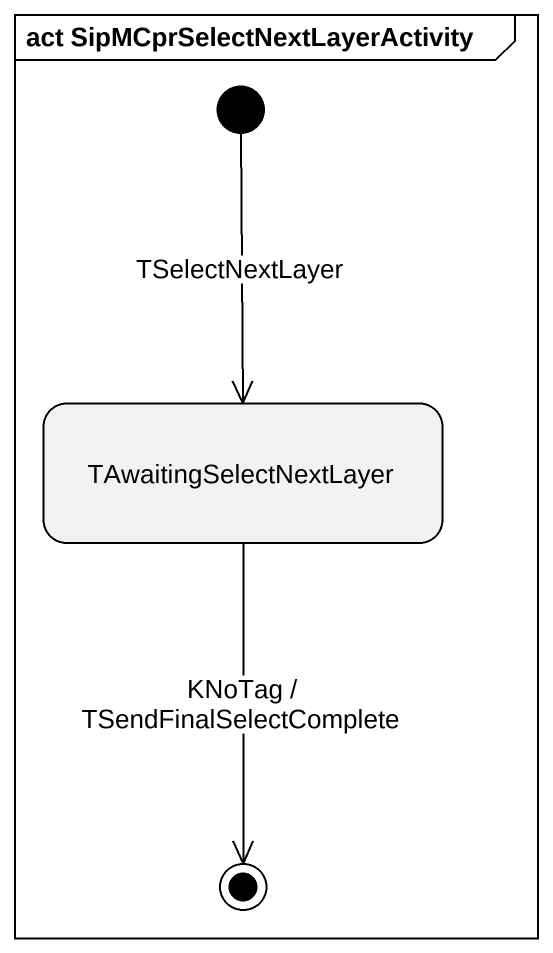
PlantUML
@startuml
mainframe act SipMCprSelectNextLayerActivity
hide empty description
state TAwaitingSelectNextLayer
[*] --> TAwaitingSelectNextLayer : TSelectNextLayer
TAwaitingSelectNextLayer --> [*] : KNoTag / TSendFinalSelectComplete
@enduml
